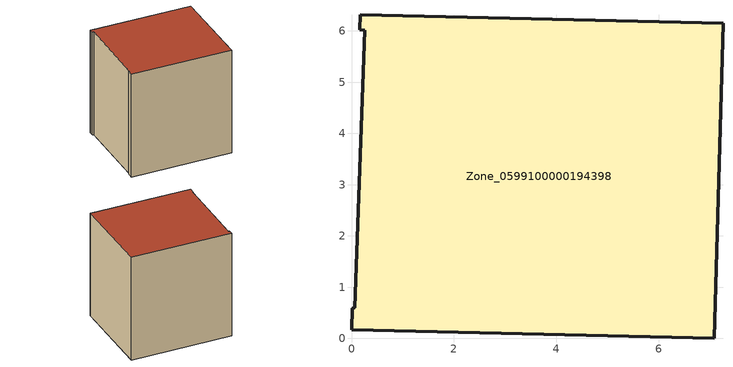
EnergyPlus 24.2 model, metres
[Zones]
Zone_0599100000194398
 floor ground (C_G): 7.08,0 0,0.17 0.01,0.59 0.07,0.6 0.26,6.01 0.16,6.03 0.17,6.32 7.25,6.15 z0
 wall outside (C_F): 0.17,6.32 0.16,6.03 0.26,6.01 0.07,0.6 0.01,0.59 0,0.17 7.08,0 7.25,6.15 0.17,6.32 z0:7.6
 roof outside (C_R): 0.26,6.01 0.07,0.6 0.01,0.59 0,0.17 7.08,0 7.25,6.15 0.17,6.32 0.16,6.03 z7.6
[BUILDING]
Pand.0599100000194398: North Axis=0; Terrain=City; Loads Convergence Tolerance Value=0.04; Temperature Convergence Tolerance Value=0.4; Solar Distribution=FullExterior; Maximum Number of Warmup Days=25; Minimum Number of Warmup Days=1
[Site:Location]
Rotterdam.The.Hague.AP_ZH_NLD Design_Conditions: Latitude=51.96; Longitude=4.45; Time Zone=1; Elevation=-4.5
[SITE:GROUNDTEMPERATURE:BUILDINGSURFACE]
18, 18, 18, 18, 18, 18, 18, 18, 18, 18, 18, 18
[MATERIAL] Thermal Absorptance=0.9; Solar Absorptance=0.7; Visible Absorptance=0.7
Name | Roughness | Thickness | Conductivity | Density | Specific Heat
G.TI.1946-1964 | MediumSmooth | 0.15 | 1 | 540 | 1210
F.TI.1946-1964 | Rough | 0.3 | 0.857143 | 1920 | 840
R.TI.1946-1964 | MediumRough | 0.2 | 0.277778 | 1500 | 1000
[CONSTRUCTION]
C_G: G.TI.1946-1964
C_F: F.TI.1946-1964
C_R: R.TI.1946-1964
[ZONE]
Zone_0599100000194398: Type=1; Multiplier=1; Ceiling Height=Autocalculate; Volume=Autocalculate; Floor Area=autocalculate; Part of Total Floor Area=Yes
[ZONEINFILTRATION:DESIGNFLOWRATE]
Infil_Zone_0599100000194398: Zone or ZoneList or Space or SpaceList=Zone_0599100000194398; Schedule=AlwaysOn; Design Flow Rate Calculation Method=Flow/Area; Flow Rate per Floor Area=0.003; Constant Term Coefficient=1; Temperature Term Coefficient=0; Velocity Term Coefficient=0; Velocity Squared Term Coefficient=0
[HVACTEMPLATE:ZONE:IDEALLOADSAIRSYSTEM]
Zone_0599100000194398: Maximum Heating Supply Air Temperature=50; Minimum Cooling Supply Air Temperature=13; Maximum Heating Supply Air Humidity Ratio=0.0156; Minimum Cooling Supply Air Humidity Ratio=0.0077; Heating Limit=NoLimit; Cooling Limit=NoLimit; Dehumidification Control Type=ConstantSensibleHeatRatio; Cooling Sensible Heat Ratio=0.7; Dehumidification Setpoint=60; Humidification Control Type=None; Humidification Setpoint=30; Outdoor Air Method=None; Outdoor Air Flow Rate per Person=0.00944; Outdoor Air Flow Rate per Zone Floor Area=0; Outdoor Air Flow Rate per Zone=0; Demand Controlled Ventilation Type=None; Outdoor Air Economizer Type=NoEconomizer; Heat Recovery Type=None; Sensible Heat Recovery Effectiveness=0.7; Latent Heat Recovery Effectiveness=0.65
[ZONECONTROL:THERMOSTAT]
ThermostatControl_Zone_0599100000194398: Zone or ZoneList=Zone_0599100000194398; Control Type Schedule=DualSetpointControlType; Control 1=Thermostat_Zone_0599100000194398; Temperature Difference Between Cutout And Setpoint=0
[THERMOSTATSETPOINT:DUALSETPOINT]
Thermostat_Zone_0599100000194398: Heating Setpoint Temperature Schedule=HeatingSetpoint_Zone_0599100000194398; Cooling Setpoint Temperature Schedule=CoolingSetpoint_Zone_0599100000194398
[SCHEDULE:COMPACT]
HeatingSetpoint_Zone_0599100000194398: Through: 12/31, For: AllDays, Until: 24:00, 21
CoolingSetpoint_Zone_0599100000194398: Through: 12/31, For: AllDays, Until: 24:00, 24
DualSetpointControlType: Through: 12/31, For: AllDays, Until: 24:00, 4
AlwaysOn: Through: 12/31, For: AllDays, Until: 24:00, 1
